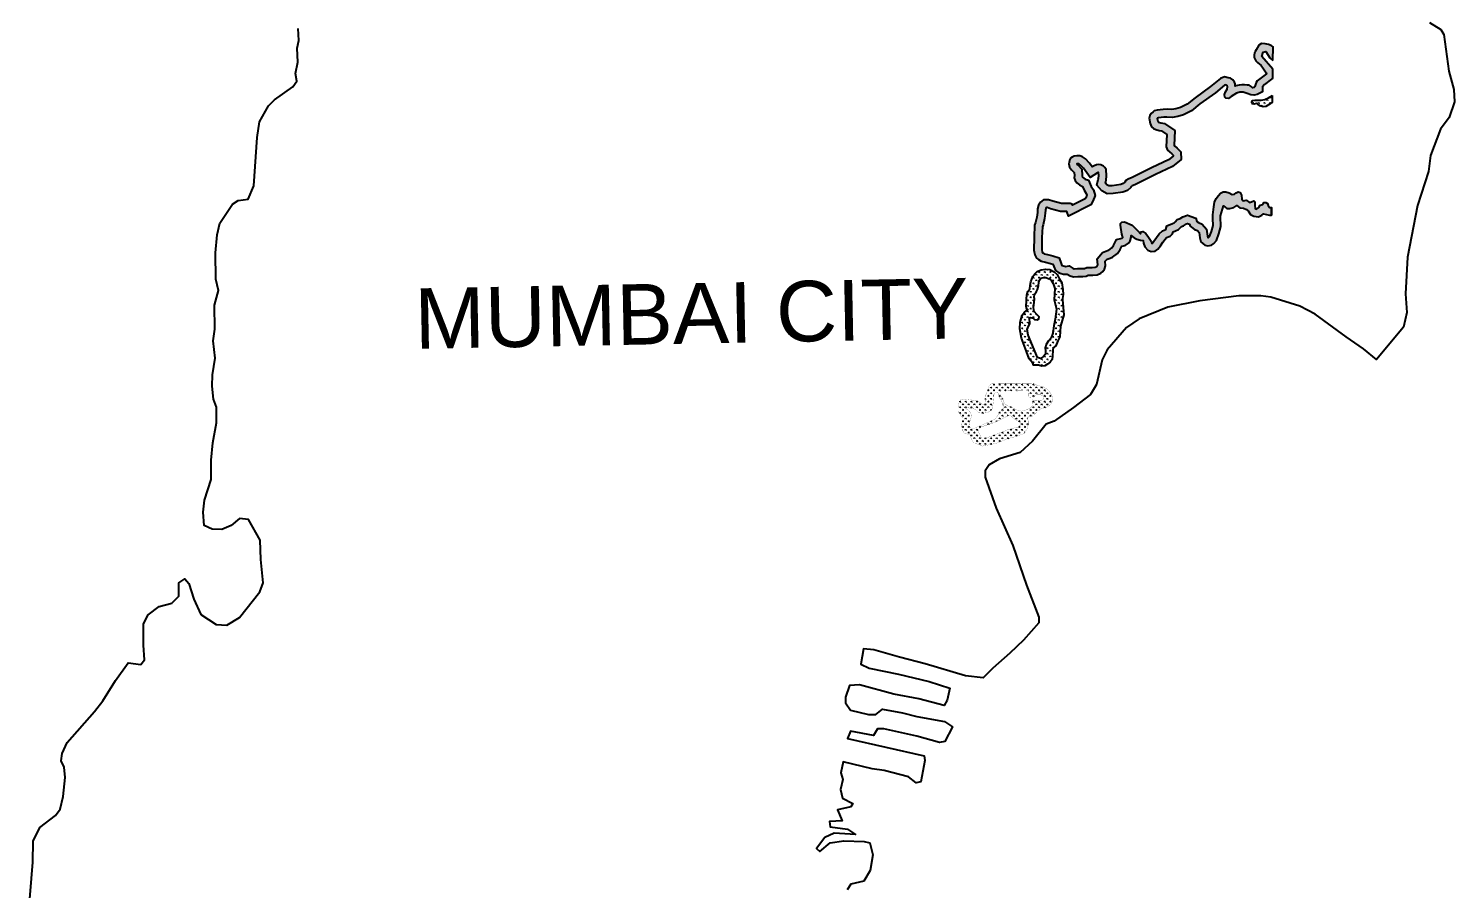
# Model space of a CAD drawing. Header units: metres. Extents: x 8244 to 277461, y 7853 to 2126735.
# Drawn here: x 268372 to 277461, y 2098439 to 2103922 of the extents above; entities that cross this region are included whole.
import ezdxf

# ---------------------------------------------------------------- set-up
doc = ezdxf.new("R2010")
doc.units = ezdxf.units.M
for name, color, linetype in [('MANGROOVE BUFFER ZONE', 120, 'Continuous'), ('MANGROOVES BUFFER ZONE', 120, 'Continuous'), ('village', 3, 'Continuous'), ('VILLAGE NAME', 250, 'Continuous')]:
    doc.layers.add(name, color=color, linetype=linetype)

msp = doc.modelspace()

# ---------------------------------------------------------------- hatches: boundary and pattern name
at = {"layer": 'MANGROOVE BUFFER ZONE'}
h = msp.add_hatch(dxfattribs=at)
h.set_pattern_fill('GRASS', color=256)
h.paths.add_polyline_path([(274949.8, 2102024), (274972, 2102096.6), (274961.9, 2102191.2), (274963.1, 2102199.8), (274965.7, 2102226.3), (274964.9, 2102257), (274958.6, 2102300), (274941.8, 2102328.7), (274929.3, 2102353.1), (274910.4, 2102370.5), (274881.8, 2102385.1), (274853.4, 2102388), (274826.7, 2102382.7), (274801.2, 2102372.1), (274785.3, 2102358.5), (274772.4, 2102341.4), (274761.5, 2102306.4), (274757.1, 2102284.4), (274753.5, 2102261.2), (274740.6, 2102244.6), (274735.1, 2102222.2), (274733, 2102199.4), (274732.5, 2102179.3), (274731.1, 2102155.3), (274732.3, 2102136.3), (274742.5, 2102129.6), (274720.4, 2102113.8), (274704.8, 2102095.1), (274692.4, 2102047.9), (274690, 2102006.8), (274701.3, 2101947.5), (274733.7, 2101862.5), (274750.6, 2101816.3), (274772.8, 2101788.4), (274777.6, 2101774.9), (274810.3, 2101775.6), (274831.7, 2101768.5), (274850.7, 2101771.9), (274866.1, 2101781.2), (274883.1, 2101795.5), (274897.2, 2101812.8), (274899, 2101833.2), (274900.9, 2101871.1), (274903.3, 2101885.7), (274919.6, 2101899.3), (274933.1, 2101929.8), (274944.5, 2101956.9)])
h.paths.add_polyline_path([(274737.1, 2102002.2), (274745.6, 2102024.2), (274753.9, 2102039.3), (274753.9, 2102051.9), (274751.5, 2102063.6), (274751.9, 2102076.6), (274757.1, 2102079.9), (274775.4, 2102076.2), (274784.3, 2102067.3), (274800.5, 2102065.3), (274812.3, 2102070.9), (274813.9, 2102082.7), (274800.1, 2102096.9), (274781.5, 2102117.1), (274777.4, 2102142.2), (274781.3, 2102175.9), (274784.4, 2102197.5), (274781.5, 2102209.3), (274783.8, 2102227.1), (274797, 2102246), (274802.7, 2102257.8), (274808.9, 2102281), (274811.1, 2102304.1), (274815.9, 2102317.6), (274824.7, 2102329.5), (274840.5, 2102334.3), (274855.7, 2102334.5), (274877.7, 2102326.1), (274889.3, 2102316.8), (274903.4, 2102295.3), (274913, 2102263.8), (274909.8, 2102193.1), (274925, 2102132.4), (274914.7, 2102069.7), (274907.6, 2102025.6), (274901.1, 2101979), (274890.1, 2101950.6), (274873.8, 2101929.7), (274858.9, 2101907), (274852.4, 2101885.7), (274854.4, 2101866.3), (274853.7, 2101844.9), (274842.1, 2101830), (274822.6, 2101818.4), (274803.2, 2101824.8), (274743.6, 2101967.9)], flags=16)
h.paths.add_polyline_path([(274839.8, 2101637.1), (274820, 2101641.8), (274801.7, 2101646.5), (274785, 2101657.7), (274768.8, 2101660.3), (274737.3, 2101661.3), (274700.5, 2101660.3), (274646.2, 2101661.1), (274578.6, 2101660.5), (274538.9, 2101660.3), (274511, 2101658.5), (274493.9, 2101644.8), (274481.6, 2101607.5), (274474, 2101586.3), (274472, 2101551.9), (274468.6, 2101519.6), (274447.5, 2101529.1), (274426.8, 2101543.3), (274378.3, 2101554.9), (274339.5, 2101559.7), (274312.3, 2101554.8), (274302.1, 2101532.6), (274295.8, 2101504.8), (274297, 2101482), (274310.7, 2101462), (274322.8, 2101444.9), (274324.6, 2101432.9), (274320, 2101389.9), (274323.3, 2101361.2), (274337, 2101343.4), (274371.9, 2101331.3), (274381.2, 2101304), (274400.3, 2101278.1), (274428.1, 2101269.8), (274451.9, 2101259.6), (274494.6, 2101267.8), (274544.7, 2101278.8), (274584.6, 2101295.2), (274613.4, 2101307.3), (274665.8, 2101320.5), (274702, 2101334), (274722.7, 2101346.2), (274739.2, 2101373.1), (274743.3, 2101399.5), (274743.5, 2101419.3), (274739.4, 2101441), (274756, 2101450.9), (274769.8, 2101448.8), (274803.1, 2101479), (274823.2, 2101498.6), (274838.7, 2101501.3), (274868.9, 2101509.7), (274891.2, 2101528.5), (274901.1, 2101553.3), (274895.6, 2101582.7), (274872.6, 2101618.3)])
h.paths.add_polyline_path([(274574.1, 2101612.9), (274590.2, 2101612.9), (274726.8, 2101617.3), (274747.4, 2101615.3), (274746.2, 2101597.6), (274746.2, 2101579), (274751.4, 2101570.2), (274770.7, 2101573.8), (274799.8, 2101589.1), (274821.9, 2101588.3), (274838, 2101578.2), (274842.1, 2101561.3), (274828, 2101550.9), (274802.2, 2101547.6), (274782.8, 2101548.4), (274773.6, 2101554.5), (274771.9, 2101549.2), (274771.1, 2101534.3), (274769.9, 2101519), (274764.3, 2101509.4), (274751.4, 2101500.5), (274726, 2101488), (274701.8, 2101482.4), (274674.8, 2101488), (274647.4, 2101502.5), (274617.2, 2101514.6), (274593, 2101529.1), (274587.4, 2101543.6), (274576.9, 2101569.4), (274564, 2101589.5), (274564, 2101607.6)], flags=16)
h.paths.add_polyline_path([(274548.7, 2101603.1), (274556.3, 2101591.8), (274558.7, 2101571.3), (274572, 2101549.9), (274586.5, 2101518.5), (274584.1, 2101499.2), (274574.4, 2101487.1), (274558.4, 2101474.7), (274545.9, 2101448.5), (274537.4, 2101435.3), (274517.7, 2101422.4), (274472.2, 2101404.3), (274404.6, 2101375.3), (274388.5, 2101372.1), (274376.8, 2101375.8), (274369.2, 2101387), (274367.2, 2101398.3), (274371.2, 2101412.7), (274376.8, 2101428), (274383.3, 2101459.1), (274372, 2101478.4), (274355.1, 2101492.9), (274336.6, 2101505.4), (274349.5, 2101505.4), (274364, 2101503.4), (274398.6, 2101496.5), (274413.9, 2101488.5), (274428.4, 2101472.4), (274447.7, 2101469.6), (274473, 2101471.6), (274495.6, 2101478.4), (274512.9, 2101492.5), (274517.7, 2101511.8), (274521.7, 2101544), (274523.7, 2101569.7), (274525.8, 2101587.8), (274535, 2101605.1)], flags=16)
h.paths.add_polyline_path([(274619.6, 2101457.7), (274629.6, 2101454.9), (274641.3, 2101444.8), (274657.8, 2101430.3), (274685.2, 2101416.2), (274696.9, 2101406.9), (274694.9, 2101393.6), (274679.2, 2101381.2), (274615.9, 2101364.6), (274549.8, 2101338.9), (274504.3, 2101320.3), (274467.2, 2101310.6), (274448.3, 2101311), (274441.4, 2101321.1), (274433.3, 2101337.6), (274427.3, 2101351.7), (274430.5, 2101369.4), (274435.4, 2101375.1), (274442.2, 2101380.8), (274522.4, 2101407.7), (274573.6, 2101430.7), (274607.5, 2101450.4)], flags=16)
at = {"layer": 'MANGROOVES BUFFER ZONE'}
h = msp.add_hatch(dxfattribs=at)
h.set_pattern_fill('GRASS', color=256)
h.paths.add_polyline_path([(276140.5, 2102825.3), (276133, 2102827.6), (276123.7, 2102824.4), (276114.3, 2102823), (276106.4, 2102833.7), (276102.7, 2102859.3), (276095.2, 2102876.1), (276082.1, 2102880.3), (276068.6, 2102874.7), (276057.9, 2102865.4), (276043.4, 2102864), (276025.7, 2102874.7), (276003.3, 2102881.7), (275987.4, 2102881.7), (275969.3, 2102872.9), (275956.2, 2102857.9), (275941.3, 2102837.4), (275931.5, 2102815), (275926.1, 2102785.7), (275920.3, 2102733.9), (275920.4, 2102697.3), (275922.4, 2102679.6), (275922.2, 2102666.1), (275911.2, 2102627.6), (275899.9, 2102596.3), (275893.9, 2102588.9), (275889.1, 2102588), (275887.2, 2102597.2), (275879.8, 2102643.5), (275852.4, 2102674.5), (275828.6, 2102684.8), (275819.4, 2102691.6), (275812.5, 2102713.6), (275759, 2102732.2), (275729.6, 2102722.2), (275712, 2102709.9), (275693.4, 2102704.5), (275679.8, 2102689), (275673.2, 2102682), (275663.8, 2102677.8), (275628.3, 2102664.3), (275620.5, 2102639.8), (275599.1, 2102632.2), (275578.5, 2102612.1), (275561.1, 2102589.6), (275545.6, 2102566.1), (275534.8, 2102551.8), (275530.2, 2102556.6), (275526.7, 2102565.3), (275510.7, 2102591.9), (275492.6, 2102614.1), (275473.8, 2102627.7), (275463.7, 2102625.6), (275459.5, 2102612.1), (275442.5, 2102631.9), (275407.3, 2102668.4), (275357.2, 2102689.3), (275340.5, 2102687.5), (275331.4, 2102678.5), (275331.4, 2102667.4), (275340.5, 2102611), (275347.5, 2102589.2), (275341.9, 2102585.5), (275306.8, 2102577.7), (275287, 2102537.9), (275276.4, 2102522.6), (275257.3, 2102508.9), (275248.8, 2102505.6), (275216.8, 2102494.3), (275183.9, 2102453.6), (275186.9, 2102415.4), (275185.3, 2102410.8), (275182.2, 2102406.3), (275170.4, 2102401.1), (275151.8, 2102399.3), (275117.9, 2102398.3), (275101.9, 2102392.8), (275089.6, 2102391.8), (275059.1, 2102391), (275036.7, 2102389.8), (275030.5, 2102391.1), (275004.7, 2102408.4), (274982.1, 2102405.6), (274977.2, 2102406), (274967.4, 2102408.3), (274958.3, 2102411.5), (274953.1, 2102422.9), (274941, 2102460.4), (274900.2, 2102471.6), (274865.8, 2102481.4), (274845.3, 2102485.2), (274835.7, 2102491.1), (274833.6, 2102495.5), (274829.9, 2102513.6), (274830.9, 2102589.5), (274834.3, 2102657.7), (274839.3, 2102671.2), (274848.3, 2102710.5), (274852.8, 2102744.5), (274853.6, 2102763.9), (274856.5, 2102774.4), (274860, 2102780), (274865.2, 2102780), (274886.7, 2102772.4), (274950.5, 2102755.4), (274989.7, 2102755.4), (275001.7, 2102726.4), (275144, 2102798.7), (275155.6, 2102821.9), (275170.7, 2102856.6), (275159.9, 2102892.9), (275144.4, 2102914.4), (275128.7, 2102954.3), (275107.1, 2102962.1), (275098, 2102967.5), (275089.3, 2102974.1), (275087.8, 2102978.3), (275087.9, 2102985.4), (275086.3, 2103025.3), (275055, 2103056.4), (275054.5, 2103059.4), (275064.2, 2103059.2), (275068.7, 2103057.8), (275075.7, 2103053.4), (275095.5, 2103031.1), (275138.2, 2102972.2), (275186.1, 2103002.3), (275192.6, 2103004.9), (275193.5, 2102983.9), (275192.2, 2102966.6), (275189.8, 2102960), (275181.9, 2102923.8), (275212.6, 2102886.2), (275246.2, 2102867), (275285.2, 2102869.9), (275346.1, 2102878.1), (275376.6, 2102890.1), (275397.4, 2102908.8), (275401.3, 2102914.6), (275407.6, 2102918.1), (275424.4, 2102925.8), (275466.4, 2102947), (275555.3, 2102991.7), (275664.2, 2103041.1), (275719.8, 2103086.3), (275716.2, 2103136.2), (275693.1, 2103159.8), (275674.4, 2103174.9), (275677.6, 2103271.3), (275613.2, 2103316.1), (275590, 2103321.1), (275572, 2103325.4), (275569.9, 2103330.7), (275566, 2103348.1), (275568.8, 2103350.6), (275575, 2103352), (275591.8, 2103354.8), (275607.7, 2103356.2), (275628.5, 2103357), (275661.7, 2103355.3), (275697, 2103360), (275734, 2103372.3), (275784.2, 2103397.5), (275837.6, 2103441), (275937.4, 2103511.5), (275997, 2103561.3), (276004.8, 2103562), (276012.5, 2103559.4), (276014.5, 2103550.6), (276011.1, 2103534.8), (276001.1, 2103518.7), (275995.6, 2103501.8), (275997.9, 2103484.3), (276002.8, 2103477.2), (276019.7, 2103476.6), (276036.6, 2103487.5), (276071.3, 2103508.7), (276092.6, 2103515.9), (276113.2, 2103515.3), (276139.3, 2103508.1), (276164, 2103499.8), (276184.1, 2103496.4), (276203.3, 2103500.7), (276238.1, 2103518.2), (276237.8, 2103550), (276250.2, 2103565.8), (276294.3, 2103599.9), (276302.6, 2103606.2), (276303.1, 2103662.9), (276232.5, 2103743.5), (276242.1, 2103771.9), (276257.8, 2103774.4), (276285.1, 2103733.9), (276303.7, 2103718.7), (276304.5, 2103805.7), (276292, 2103813.4), (276274.7, 2103819.9), (276254.9, 2103824.2), (276230.5, 2103826), (276213.8, 2103816), (276205.6, 2103801.4), (276197.6, 2103786.8), (276190.8, 2103775.5), (276187.1, 2103765.8), (276184.4, 2103751.1), (276184.9, 2103736.5), (276194.9, 2103716), (276205.9, 2103705.4), (276228.6, 2103685.8), (276244.2, 2103665.2), (276261, 2103638.7), (276262.8, 2103633.3), (276204.2, 2103588.6), (276197, 2103577.3), (276191.9, 2103564.3), (276188.6, 2103552.2), (276184.8, 2103545.9), (276173.9, 2103544.6), (276164.7, 2103552.5), (276151.3, 2103559.8), (276140.6, 2103561.6), (276122.6, 2103562.9), (276104.8, 2103563.1), (276087.7, 2103559.8), (276066.8, 2103556.2), (276062.1, 2103555.3), (276063.7, 2103569.5), (276058.8, 2103580), (276048.1, 2103594.6), (276033, 2103604.7), (276018.8, 2103607.8), (275994.9, 2103614.1), (275969.4, 2103603.3), (275906.9, 2103551.2), (275807.4, 2103480.9), (275756.9, 2103439.8), (275714.8, 2103418.6), (275685.7, 2103409), (275659.6, 2103405.5), (275628.8, 2103407), (275604.6, 2103406.1), (275585.4, 2103404.4), (275565.7, 2103401.1), (275547.6, 2103397.3), (275539.5, 2103391.7), (275526.6, 2103379.7), (275519.1, 2103366.8), (275514.4, 2103349.6), (275522, 2103315.9), (275530.5, 2103294.2), (275542.3, 2103284.1), (275558.1, 2103277.3), (275578.9, 2103272.4), (275592.8, 2103269.4), (275626.7, 2103245.8), (275624.2, 2103168.2), (275631.8, 2103146.7), (275644, 2103135.2), (275659.5, 2103122.7), (275667.7, 2103114.4), (275668.1, 2103108.7), (275637.7, 2103084), (275533.8, 2103036.8), (275443.9, 2102991.6), (275402.7, 2102970.9), (275385.1, 2102962.8), (275366.5, 2102952.6), (275359.2, 2102941.7), (275349.9, 2102933.3), (275333.5, 2102926.9), (275280, 2102919.7), (275257.7, 2102918), (275245.5, 2102925), (275235.9, 2102936.7), (275237.9, 2102946), (275241.6, 2102955.9), (275243.5, 2102983.1), (275241.8, 2103023.7), (275233, 2103035.5), (275223.6, 2103043.6), (275205.9, 2103052.4), (275191.7, 2103055.1), (275178.6, 2103053.1), (275163.4, 2103047.1), (275151.2, 2103039.5), (275134.5, 2103062.5), (275108.3, 2103091.9), (275090, 2103103.5), (275072.2, 2103109.2), (275054.5, 2103109.4), (275036.9, 2103108.6), (275023.8, 2103102.6), (275013.5, 2103094.9), (275007.7, 2103081.7), (275004.4, 2103068.5), (275003.8, 2103058.3), (275007.6, 2103037.4), (275019.1, 2103021.6), (275037.1, 2103003.7), (275037.9, 2102984.8), (275037.7, 2102969.8), (275044.1, 2102952), (275053.9, 2102938.1), (275070.1, 2102925.9), (275085.7, 2102916.7), (275090.4, 2102915), (275100.1, 2102890.3), (275114.3, 2102870.5), (275117.5, 2102859.8), (275110.2, 2102843.1), (275106.6, 2102835.8), (275027.2, 2102795.4), (275024.4, 2102802.1), (275010.7, 2102805.3), (274957, 2102805.4), (274901.5, 2102820.2), (274873.6, 2102830), (274841.1, 2102829.9), (274822.2, 2102813.8), (274810.3, 2102794.7), (274803.9, 2102771.8), (274802.9, 2102748.8), (274799, 2102719.4), (274791.3, 2102685.6), (274784.7, 2102667.9), (274781, 2102591.1), (274779.8, 2102508.9), (274785.9, 2102479.4), (274796.5, 2102457.3), (274809, 2102448.8), (274827.1, 2102437.7), (274854.3, 2102432.7), (274886.7, 2102423.4), (274901.7, 2102419.3), (274906.4, 2102404.8), (274918.4, 2102378.2), (274937, 2102365.9), (274953.6, 2102360.2), (274969.4, 2102356.5), (274983.1, 2102355.4), (274992.3, 2102356.5), (275010.6, 2102344.3), (275032.8, 2102339.5), (275061.1, 2102341.1), (275092.3, 2102341.8), (275112.3, 2102343.5), (275127, 2102348.6), (275154.9, 2102349.4), (275183.2, 2102352.1), (275206.6, 2102362.4), (275219.9, 2102372.7), (275230.2, 2102388.1), (275237.6, 2102408.7), (275235.3, 2102437.7), (275246.8, 2102451.8), (275266.4, 2102458.8), (275281.4, 2102464.8), (275312.6, 2102487), (275330.2, 2102512.4), (275340.9, 2102534.1), (275361.7, 2102538.7), (275382.6, 2102552.4), (275393.7, 2102569.2), (275399.6, 2102592.1), (275400.1, 2102601.5), (275418.7, 2102587.7), (275436, 2102579.6), (275460.7, 2102571.5), (275475.8, 2102570.9), (275477.8, 2102552.8), (275487.3, 2102529.4), (275506.3, 2102508.9), (275527.7, 2102500), (275552.9, 2102503.1), (275569.6, 2102514.9), (275586.5, 2102537.3), (275601.8, 2102560.5), (275615.9, 2102578.7), (275626.2, 2102588.8), (275649.6, 2102597.2), (275664.3, 2102612.7), (275668.6, 2102626.1), (275683, 2102631.6), (275702.7, 2102640.4), (275716.8, 2102655.3), (275721.3, 2102660.5), (275733.8, 2102664.2), (275752.4, 2102677.1), (275758.8, 2102679.3), (275772.3, 2102674.6), (275776.3, 2102661.8), (275784.9, 2102654.9), (275803.6, 2102641.2), (275822.3, 2102633.1), (275832.7, 2102621.3), (275838, 2102588.1), (275843.4, 2102562.3), (275869.2, 2102540.9), (275887.9, 2102537), (275912.8, 2102541.6), (275928, 2102551.6), (275944, 2102571.3), (275958.8, 2102612.2), (275972.2, 2102658.8), (275972.4, 2102682.1), (275970.4, 2102700.2), (275970.3, 2102727.7), (275981.3, 2102771.2), (275988.7, 2102791.8), (276009.2, 2102775.4), (276028.4, 2102773.7), (276055.6, 2102780.9), (276074.6, 2102792.7), (276093.6, 2102779), (276116.2, 2102775.7), (276135.3, 2102767.2), (276146.9, 2102759.5), (276160.2, 2102736.8), (276181.5, 2102724.5), (276211.2, 2102722.3), (276234.1, 2102731.1), (276244, 2102741.2), (276262.4, 2102736.1), (276282.3, 2102732.5), (276294.4, 2102732), (276294.8, 2102781.4), (276281.5, 2102780.5), (276273.1, 2102793.1), (276268.4, 2102805.7), (276258.1, 2102812.7), (276246.5, 2102811.8), (276239.4, 2102800.1), (276221.6, 2102795), (276213.2, 2102780.1), (276199.2, 2102770.3), (276189.9, 2102775.4), (276188, 2102795), (276188, 2102816.4), (276182, 2102823), (276166.6, 2102816), (276153.5, 2102813.6), (276146.5, 2102818.3)])
h = msp.add_hatch(dxfattribs=at)
h.set_pattern_fill('GRASS', color=256)
h.paths.add_polyline_path([(276301.1, 2103450.3), (276301.6, 2103494), (276274.8, 2103480.6), (276251.9, 2103468.5), (276227.8, 2103465.4), (276206.9, 2103465.4), (276190.8, 2103465.6), (276174.2, 2103461.9), (276169.3, 2103451.9), (276171.9, 2103441.9), (276183.3, 2103440.4), (276198.8, 2103443.3), (276208.6, 2103440.1), (276221.2, 2103429.8), (276241.6, 2103422.9), (276258.5, 2103425.5), (276285.5, 2103441)])

# ---------------------------------------------------------------- linework, layer by layer
for points in [[(276303.7, 2103718.7), (276304.5, 2103805.7), (276292, 2103813.4), (276274.7, 2103819.9), (276254.9, 2103824.2), (276230.5, 2103826), (276213.8, 2103816), (276205.6, 2103801.4), (276197.6, 2103786.8), (276190.8, 2103775.5), (276187.1, 2103765.8), (276184.4, 2103751.1), (276184.9, 2103736.5), (276194.9, 2103716), (276205.9, 2103705.4), (276228.6, 2103685.8), (276244.2, 2103665.2), (276261, 2103638.7), (276262.8, 2103633.3), (276204.2, 2103588.6), (276197, 2103577.3), (276191.9, 2103564.3), (276188.6, 2103552.2), (276184.8, 2103545.9), (276173.9, 2103544.6), (276164.7, 2103552.5), (276151.3, 2103559.8), (276140.6, 2103561.6), (276122.6, 2103562.9), (276104.8, 2103563.1), (276087.7, 2103559.8), (276066.8, 2103556.2), (276062.1, 2103555.3), (276063.7, 2103569.5), (276058.8, 2103580), (276048.1, 2103594.6), (276033, 2103604.7), (276018.8, 2103607.8), (275994.9, 2103614.1), (275969.4, 2103603.3), (275906.9, 2103551.2), (275807.4, 2103480.9), (275756.9, 2103439.8), (275714.8, 2103418.6), (275685.7, 2103409), (275659.6, 2103405.5), (275628.8, 2103407), (275604.6, 2103406.1), (275585.4, 2103404.4), (275565.7, 2103401.1), (275547.6, 2103397.3), (275539.5, 2103391.7), (275526.6, 2103379.7), (275519.1, 2103366.8), (275514.4, 2103349.6), (275522, 2103315.9), (275530.5, 2103294.2), (275542.3, 2103284.1), (275558.1, 2103277.3), (275578.9, 2103272.4), (275592.8, 2103269.4), (275626.7, 2103245.8), (275624.2, 2103168.2), (275631.8, 2103146.7), (275644, 2103135.2), (275659.5, 2103122.7), (275667.7, 2103114.4), (275668.1, 2103108.7), (275637.7, 2103084), (275533.8, 2103036.8), (275443.9, 2102991.6), (275402.7, 2102970.9), (275385.1, 2102962.8), (275366.5, 2102952.6), (275359.2, 2102941.7), (275349.9, 2102933.3), (275333.5, 2102926.9), (275280, 2102919.7), (275257.7, 2102918), (275245.5, 2102925), (275235.9, 2102936.7), (275237.9, 2102946), (275241.6, 2102955.9), (275243.5, 2102983.1), (275241.8, 2103023.7), (275233, 2103035.5), (275223.6, 2103043.6), (275205.9, 2103052.4), (275191.7, 2103055.1), (275178.6, 2103053.1), (275163.4, 2103047.1), (275151.2, 2103039.5), (275134.5, 2103062.5), (275108.3, 2103091.9), (275090, 2103103.5), (275072.2, 2103109.2), (275054.5, 2103109.4), (275036.9, 2103108.6), (275023.8, 2103102.6), (275013.5, 2103094.9), (275007.7, 2103081.7), (275004.4, 2103068.5), (275003.8, 2103058.3), (275007.6, 2103037.4), (275019.1, 2103021.6), (275037.1, 2103003.7), (275037.9, 2102984.8), (275037.7, 2102969.8), (275044.1, 2102952), (275053.9, 2102938.1), (275070.1, 2102925.9), (275085.7, 2102916.7), (275090.4, 2102915), (275100.1, 2102890.3), (275114.3, 2102870.5), (275117.5, 2102859.8), (275110.2, 2102843.1), (275106.6, 2102835.8), (275027.2, 2102795.4), (275024.4, 2102802.1), (275010.7, 2102805.3), (274957, 2102805.4), (274901.5, 2102820.2), (274873.6, 2102830), (274841.1, 2102829.9), (274822.2, 2102813.8), (274810.3, 2102794.7), (274803.9, 2102771.8), (274802.9, 2102748.8), (274799, 2102719.4), (274791.3, 2102685.6), (274784.7, 2102667.9), (274781, 2102591.1), (274779.8, 2102508.9), (274785.9, 2102479.4), (274796.5, 2102457.3), (274809, 2102448.8), (274827.1, 2102437.7), (274854.3, 2102432.7), (274886.7, 2102423.4), (274901.7, 2102419.3), (274906.4, 2102404.8), (274918.4, 2102378.2), (274937, 2102365.9), (274953.6, 2102360.2), (274969.4, 2102356.5), (274983.1, 2102355.4), (274992.3, 2102356.5)], [(276302.6, 2103606.2), (276303.1, 2103662.9)], [(276302.6, 2103606.2), (276302.6, 2103606.2), (276294.3, 2103599.9), (276250.2, 2103565.8), (276237.8, 2103550), (276238.1, 2103518.2), (276203.3, 2103500.7), (276184.1, 2103496.4), (276164, 2103499.8), (276139.3, 2103508.1), (276113.2, 2103515.3), (276092.6, 2103515.9), (276071.3, 2103508.7), (276036.6, 2103487.5), (276019.7, 2103476.6), (276002.8, 2103477.2), (275997.9, 2103484.3), (275995.6, 2103501.8), (276001.1, 2103518.7), (276011.1, 2103534.8), (276014.5, 2103550.6), (276012.5, 2103559.4), (276004.8, 2103562), (275998.7, 2103561.4), (275995.7, 2103560.2), (275937.4, 2103511.5), (275837.6, 2103441), (275784.2, 2103397.5), (275734, 2103372.3), (275697, 2103360), (275661.7, 2103355.3), (275628.5, 2103357), (275607.7, 2103356.2), (275591.8, 2103354.8), (275575, 2103352), (275568.8, 2103350.6), (275566, 2103348.1), (275566, 2103348), (275569.9, 2103330.7), (275571.8, 2103325.9), (275573.9, 2103325), (275590, 2103321.1), (275613.2, 2103316.1), (275677.6, 2103271.3), (275674.5, 2103175.9), (275674.9, 2103174.8), (275676.9, 2103172.9), (275693.1, 2103159.8), (275716.2, 2103136.2), (275719.8, 2103086.3), (275664.2, 2103041.1), (275555.3, 2102991.7), (275466.4, 2102947), (275424.4, 2102925.8), (275407.6, 2102918.1), (275401.3, 2102914.6), (275397.4, 2102908.8), (275376.6, 2102890.1), (275346.1, 2102878.1), (275285.2, 2102869.9), (275246.2, 2102867), (275212.6, 2102886.2), (275181.9, 2102923.8), (275189.8, 2102960), (275192.2, 2102966.6), (275193.5, 2102983.9), (275192.7, 2103003.1), (275190.6, 2103004.1), (275186.1, 2103002.3), (275138.2, 2102972.2), (275095.5, 2103031.1), (275075.7, 2103053.4), (275068.7, 2103057.8), (275064.2, 2103059.2), (275055.2, 2103059.3), (275054.5, 2103059.3), (275054.8, 2103057.5), (275057.2, 2103054.3), (275086.3, 2103025.3), (275087.9, 2102985.4), (275087.8, 2102978.3), (275088.9, 2102975.3), (275090.3, 2102973.3), (275098, 2102967.5), (275107.1, 2102962.1), (275128.7, 2102954.3), (275144.4, 2102914.4), (275159.9, 2102892.9), (275170.7, 2102856.6), (275155.6, 2102821.9), (275144, 2102798.7), (275001.7, 2102726.4), (274989.7, 2102755.4), (274950.5, 2102755.4), (274886.7, 2102772.4), (274865.2, 2102780), (274860, 2102780), (274856.5, 2102774.4), (274853.6, 2102763.9), (274852.8, 2102744.5), (274848.3, 2102710.5), (274839.3, 2102671.2), (274834.3, 2102657.7), (274830.9, 2102589.5), (274829.9, 2102513.6), (274833.6, 2102495.5), (274835.7, 2102491.1), (274836.1, 2102490.9), (274845.3, 2102485.2), (274865.8, 2102481.4), (274900.2, 2102471.6), (274941, 2102460.4), (274953.1, 2102422.9), (274958.1, 2102411.9), (274959.2, 2102411.1), (274967.4, 2102408.3), (274977.2, 2102406), (274982.1, 2102405.6), (275004.7, 2102408.4), (275030.5, 2102391.1), (275036.7, 2102389.8), (275059.1, 2102391), (275089.6, 2102391.8), (275101.9, 2102392.8), (275117.9, 2102398.3), (275151.8, 2102399.3), (275170.4, 2102401.1), (275180.8, 2102405.6), (275182.9, 2102407.3), (275185.3, 2102410.8), (275186.9, 2102415.4), (275183.9, 2102453.6), (275216.8, 2102494.3), (275248.8, 2102505.6), (275257.3, 2102508.9), (275276.4, 2102522.6), (275287, 2102537.9), (275306.8, 2102577.7), (275341.9, 2102585.5), (275346.5, 2102588.6), (275347.4, 2102589.8), (275340.5, 2102611), (275331.4, 2102667.4), (275331.4, 2102678.5), (275340.5, 2102687.5), (275357.2, 2102689.3), (275407.3, 2102668.4), (275442.5, 2102631.9), (275459.5, 2102612.1), (275463.7, 2102625.6), (275473.8, 2102627.7), (275492.6, 2102614.1), (275510.7, 2102591.9), (275526.7, 2102565.3), (275530.2, 2102556.6), (275534.8, 2102551.8), (275545.6, 2102566.1), (275561.1, 2102589.6), (275578.5, 2102612.1), (275599.1, 2102632.2), (275620.5, 2102639.8), (275628.3, 2102664.3), (275663.8, 2102677.8), (275673.2, 2102682), (275679.8, 2102689), (275693.4, 2102704.5), (275712, 2102709.9), (275729.6, 2102722.2), (275759, 2102732.2), (275812.5, 2102713.6), (275819.4, 2102691.6), (275828.6, 2102684.8), (275852.4, 2102674.5), (275879.8, 2102643.5), (275887.2, 2102597.2), (275888.7, 2102589.7), (275890.4, 2102588.3), (275893.8, 2102588.9), (275894.1, 2102589.1), (275899.9, 2102596.3), (275911.2, 2102627.6), (275922.2, 2102666.1), (275922.4, 2102679.6), (275920.4, 2102697.3), (275920.3, 2102733.9), (275926.1, 2102785.7), (275931.5, 2102815), (275941.3, 2102837.4), (275956.2, 2102857.9), (275969.3, 2102872.9), (275987.4, 2102881.7), (276003.3, 2102881.7), (276025.7, 2102874.7), (276043.4, 2102864), (276057.9, 2102865.4), (276068.6, 2102874.7), (276082.1, 2102880.3), (276095.2, 2102876.1), (276102.7, 2102859.3), (276106.4, 2102833.7), (276114.3, 2102823), (276123.7, 2102824.4), (276133, 2102827.6), (276140.5, 2102825.3), (276146.5, 2102818.3), (276153.5, 2102813.6), (276166.6, 2102816), (276182, 2102823), (276188, 2102816.4), (276188, 2102795), (276189.9, 2102775.4), (276199.2, 2102770.3), (276213.2, 2102780.1), (276221.6, 2102795), (276239.4, 2102800.1), (276246.5, 2102811.8), (276258.1, 2102812.7), (276268.4, 2102805.7), (276273.1, 2102793.1), (276281.5, 2102780.5), (276294.8, 2102781.4), (276294.4, 2102732)], [(276301.1, 2103450.3), (276285.5, 2103441), (276258.5, 2103425.5), (276241.6, 2103422.9), (276221.2, 2103429.8), (276208.6, 2103440.1), (276198.8, 2103443.3), (276183.3, 2103440.4), (276171.9, 2103441.9), (276169.3, 2103451.9), (276174.2, 2103461.9), (276190.8, 2103465.6), (276206.9, 2103465.4), (276227.8, 2103465.4), (276251.9, 2103468.5), (276274.8, 2103480.6), (276301.6, 2103494)], [(276301.1, 2103450.3), (276301.6, 2103494)], [(274992.3, 2102356.5), (275010.6, 2102344.3), (275032.8, 2102339.5), (275061.1, 2102341.1), (275092.3, 2102341.8), (275112.3, 2102343.5), (275127, 2102348.6), (275154.9, 2102349.4), (275183.2, 2102352.1), (275206.6, 2102362.4), (275219.9, 2102372.7), (275230.2, 2102388.1), (275237.6, 2102408.7), (275235.3, 2102437.7), (275246.8, 2102451.8), (275266.4, 2102458.8), (275281.4, 2102464.8), (275312.6, 2102487), (275330.2, 2102512.4), (275340.9, 2102534.1), (275361.7, 2102538.7), (275382.6, 2102552.4), (275393.7, 2102569.2), (275399.6, 2102592.1), (275400.1, 2102601.5), (275418.7, 2102587.7), (275436, 2102579.6), (275460.7, 2102571.5), (275475.8, 2102570.9), (275477.8, 2102552.8), (275487.3, 2102529.4), (275506.3, 2102508.9), (275527.7, 2102500), (275552.9, 2102503.1), (275569.6, 2102514.9), (275586.5, 2102537.3), (275601.8, 2102560.5), (275615.9, 2102578.7), (275626.2, 2102588.8), (275649.6, 2102597.2), (275664.3, 2102612.7), (275668.6, 2102626.1), (275683, 2102631.6), (275702.7, 2102640.4), (275716.8, 2102655.3), (275721.3, 2102660.5), (275733.8, 2102664.2), (275752.4, 2102677.1), (275758.8, 2102679.3), (275772.3, 2102674.6), (275776.3, 2102661.8), (275784.9, 2102654.9), (275803.6, 2102641.2), (275822.3, 2102633.1), (275832.7, 2102621.3), (275838, 2102588.1), (275843.4, 2102562.3), (275869.2, 2102540.9), (275887.9, 2102537), (275912.8, 2102541.6), (275928, 2102551.6), (275944, 2102571.3), (275958.8, 2102612.2), (275972.2, 2102658.8), (275972.4, 2102682.1), (275970.4, 2102700.2), (275970.3, 2102727.7), (275981.3, 2102771.2), (275988.7, 2102791.8), (276009.2, 2102775.4), (276028.4, 2102773.7), (276055.6, 2102780.9), (276074.6, 2102792.7), (276093.6, 2102779), (276116.2, 2102775.7), (276135.3, 2102767.2), (276146.9, 2102759.5), (276160.2, 2102736.8), (276181.5, 2102724.5), (276211.2, 2102722.3), (276234.1, 2102731.1), (276244, 2102741.2), (276262.4, 2102736.1), (276282.3, 2102732.5), (276294.4, 2102732), (276294.8, 2102781.4)]]:
    msp.add_lwpolyline(points, dxfattribs=at)
at = {"layer": 'MANGROOVES BUFFER ZONE', "flags": 128}
msp.add_lwpolyline([(276303.1, 2103662.9), (276232.5, 2103743.5), (276242.1, 2103771.9), (276257.8, 2103774.4), (276285.1, 2103733.9), (276303.7, 2103718.7)], dxfattribs=at)
at = {"layer": 'MANGROOVES BUFFER ZONE'}
msp.add_lwpolyline([(274961.9, 2102191.2), (274972, 2102096.6), (274949.8, 2102024), (274944.5, 2101956.9), (274933.1, 2101929.8), (274919.6, 2101899.3), (274903.3, 2101885.7), (274900.9, 2101871.1), (274899, 2101833.2), (274897.2, 2101812.8), (274883.1, 2101795.5), (274866.1, 2101781.2), (274850.7, 2101771.9), (274831.7, 2101768.5), (274810.3, 2101775.6), (274777.6, 2101774.9), (274772.8, 2101788.4), (274750.6, 2101816.3), (274733.7, 2101862.5), (274701.3, 2101947.5), (274690, 2102006.8), (274692.4, 2102047.9), (274704.8, 2102095.1), (274720.4, 2102113.8), (274742.5, 2102129.6), (274732.3, 2102136.3), (274731.1, 2102155.3), (274732.5, 2102179.3), (274733, 2102199.4), (274735.1, 2102222.2), (274740.6, 2102244.6), (274753.5, 2102261.2), (274757.1, 2102284.4), (274761.5, 2102306.4), (274772.4, 2102341.4), (274785.3, 2102358.5), (274801.2, 2102372.1), (274826.7, 2102382.7), (274853.4, 2102388), (274881.8, 2102385.1), (274910.4, 2102370.5), (274929.3, 2102353.1), (274941.8, 2102328.7), (274958.6, 2102300), (274964.9, 2102257), (274965.7, 2102226.3), (274963.1, 2102199.8)], close=True, dxfattribs=at)
at = {"layer": 'MANGROOVES BUFFER ZONE', "flags": 128}
msp.add_lwpolyline([(274909.8, 2102193.1), (274925, 2102132.4), (274914.7, 2102069.7), (274907.6, 2102025.6), (274901.1, 2101979), (274890.1, 2101950.6), (274873.8, 2101929.7), (274858.9, 2101907), (274852.4, 2101885.7), (274854.4, 2101866.3), (274853.7, 2101844.9), (274842.1, 2101830), (274822.6, 2101818.4), (274803.2, 2101824.8), (274743.6, 2101967.9), (274737.1, 2102002.2), (274745.6, 2102024.2), (274753.9, 2102039.3), (274753.9, 2102051.9), (274751.5, 2102063.6), (274751.9, 2102076.6), (274757.1, 2102079.9), (274775.4, 2102076.2), (274784.3, 2102067.3), (274800.5, 2102065.3), (274812.3, 2102070.9), (274813.9, 2102082.7), (274800.1, 2102096.9), (274781.5, 2102117.1), (274777.4, 2102142.2), (274781.3, 2102175.9), (274784.4, 2102197.5), (274781.5, 2102209.3), (274783.8, 2102227.1), (274797, 2102246), (274802.7, 2102257.8), (274808.9, 2102281), (274811.1, 2102304.1), (274815.9, 2102317.6), (274824.7, 2102329.5), (274840.5, 2102334.3), (274855.7, 2102334.5), (274877.7, 2102326.1), (274889.3, 2102316.8), (274903.4, 2102295.3), (274913, 2102263.8)], close=True, dxfattribs=at)
at = {"layer": 'MANGROOVES BUFFER ZONE', "const_width": 1}
msp.add_lwpolyline([(274468.6, 2101519.6), (274472, 2101551.9), (274474, 2101586.3), (274481.6, 2101607.5), (274493.9, 2101644.8), (274511, 2101658.5), (274538.9, 2101660.3), (274578.6, 2101660.5), (274646.2, 2101661.1), (274700.5, 2101660.3), (274737.3, 2101661.3), (274768.8, 2101660.3), (274785, 2101657.7), (274801.7, 2101646.5), (274820, 2101641.8), (274839.8, 2101637.1), (274872.6, 2101618.3), (274895.6, 2101582.7), (274901.1, 2101553.3), (274891.2, 2101528.5), (274868.9, 2101509.7), (274838.7, 2101501.3), (274823.2, 2101498.6), (274803.1, 2101479), (274769.8, 2101448.8), (274756, 2101450.9), (274739.4, 2101441), (274743.5, 2101419.3), (274743.3, 2101399.5), (274739.2, 2101373.1), (274722.7, 2101346.2), (274702, 2101334), (274665.8, 2101320.5), (274613.4, 2101307.3), (274584.6, 2101295.2), (274544.7, 2101278.8), (274494.6, 2101267.8), (274451.9, 2101259.6), (274428.1, 2101269.8), (274400.3, 2101278.1), (274381.2, 2101304), (274371.9, 2101331.3), (274337, 2101343.4), (274323.3, 2101361.2), (274320, 2101389.9), (274324.6, 2101432.9), (274322.8, 2101444.9), (274310.7, 2101462), (274297, 2101482), (274295.8, 2101504.8), (274302.1, 2101532.6), (274312.3, 2101554.8), (274339.5, 2101559.7), (274378.3, 2101554.9), (274426.8, 2101543.3), (274447.5, 2101529.1)], close=True, dxfattribs=at)
at = {"layer": 'MANGROOVES BUFFER ZONE', "const_width": 1, "flags": 128}
for points in [[(274404.6, 2101375.3), (274472.2, 2101404.3), (274517.7, 2101422.4), (274537.4, 2101435.3), (274545.9, 2101448.5), (274558.4, 2101474.7), (274574.4, 2101487.1), (274584.1, 2101499.2), (274586.5, 2101518.5), (274572, 2101549.9), (274558.7, 2101571.3), (274556.3, 2101591.8), (274548.7, 2101603.1), (274535, 2101605.1), (274525.8, 2101587.8), (274523.7, 2101569.7), (274521.7, 2101544), (274517.7, 2101511.8), (274512.9, 2101492.5), (274495.6, 2101478.4), (274473, 2101471.6), (274447.7, 2101469.6), (274428.4, 2101472.4), (274413.9, 2101488.5), (274398.6, 2101496.5), (274364, 2101503.4), (274349.5, 2101505.4), (274336.6, 2101505.4), (274355.1, 2101492.9), (274372, 2101478.4), (274383.3, 2101459.1), (274376.8, 2101428), (274371.2, 2101412.7), (274367.2, 2101398.3), (274369.2, 2101387), (274376.8, 2101375.8), (274388.5, 2101372.1)], [(274564, 2101607.6), (274564, 2101589.5), (274576.9, 2101569.4), (274587.4, 2101543.6), (274593, 2101529.1), (274617.2, 2101514.6), (274647.4, 2101502.5), (274674.8, 2101488), (274701.8, 2101482.4), (274726, 2101488), (274751.4, 2101500.5), (274764.3, 2101509.4), (274769.9, 2101519), (274771.1, 2101534.3), (274771.9, 2101549.2), (274773.6, 2101554.5), (274782.8, 2101548.4), (274802.2, 2101547.6), (274828, 2101550.9), (274842.1, 2101561.3), (274838, 2101578.2), (274821.9, 2101588.3), (274799.8, 2101589.1), (274770.7, 2101573.8), (274751.4, 2101570.2), (274746.2, 2101579), (274746.2, 2101597.6), (274747.4, 2101615.3), (274726.8, 2101617.3), (274590.2, 2101612.9), (274574.1, 2101612.9)], [(274442.2, 2101380.8), (274522.4, 2101407.7), (274573.6, 2101430.7), (274607.5, 2101450.4), (274619.6, 2101457.7), (274629.6, 2101454.9), (274641.3, 2101444.8), (274657.8, 2101430.3), (274685.2, 2101416.2), (274696.9, 2101406.9), (274694.9, 2101393.6), (274679.2, 2101381.2), (274615.9, 2101364.6), (274549.8, 2101338.9), (274504.3, 2101320.3), (274467.2, 2101310.6), (274448.3, 2101311), (274441.4, 2101321.1), (274433.3, 2101337.6), (274427.3, 2101351.7), (274430.5, 2101369.4), (274435.4, 2101375.1)]]:
    msp.add_lwpolyline(points, close=True, dxfattribs=at)
at = {"layer": 'village', "color": 3}
for points in [[(277302, 2103959.6), (277374.2, 2103914.8), (277393.3, 2103884.7), (277425.4, 2103650.5), (277456.6, 2103533.5), (277461, 2103454.1), (277427.8, 2103355.5), (277371.7, 2103279.4), (277308.7, 2103112.5), (277294.4, 2103010.3), (277224.3, 2102794.1), (277162.6, 2102464.6), (277148.5, 2102229.6), (277158.3, 2102110.7), (277137, 2102018), (276963.9, 2101811.3), (276882.1, 2101880.6), (276771.6, 2101955.9), (276573.2, 2102100.1), (276476.3, 2102150.8), (276289.8, 2102209.8), (276226.9, 2102218.4), (276085.7, 2102217.2), (275837.1, 2102186.1), (275633.4, 2102146.3), (275450.1, 2102070.9), (275369.9, 2102016.4), (275247.7, 2101874.2), (275214.6, 2101808.9), (275180, 2101651.7), (275140.1, 2101588.6), (275033.2, 2101504.9), (274908.3, 2101418.7), (274859.1, 2101400.3), (274770.3, 2101292), (274692.4, 2101219.6), (274560.5, 2101178.2), (274495.8, 2101139.6), (274469.2, 2101101.3), (274469.5, 2101060.9), (274540.6, 2100864.2), (274645.6, 2100625.3), (274732.8, 2100372.6), (274810.7, 2100169.3), (274811, 2100133.4), (274713.2, 2100022.8), (274626.5, 2099939.1), (274517.4, 2099844.1), (274457.3, 2099783.1), (274345.1, 2099795.6), (274086.7, 2099872), (273922.7, 2099913.3), (273760.9, 2099961.3), (273693.5, 2099967.4), (273676.4, 2099868.7), (273730.4, 2099844.5), (273916.8, 2099805.6), (274112.2, 2099757.9), (274244.8, 2099716.4), (274227.5, 2099640), (274207.6, 2099606.2), (274045.9, 2099647.5), (273886.4, 2099677.6), (273668.5, 2099738.6), (273605.7, 2099733.6), (273579.4, 2099659.4), (273579.7, 2099623.5), (273611.5, 2099576.7), (273726, 2099548.5), (273773.1, 2099548.9), (273815.4, 2099582.9), (273943.4, 2099559.3), (274033.3, 2099535.3), (274210.7, 2099503.1), (274260.3, 2099469.9), (274211.7, 2099375.4), (274178.1, 2099370.6), (274034.3, 2099409.8), (273823.2, 2099457.4), (273782.8, 2099457.1), (273758.5, 2099414.3), (273610.3, 2099442.2), (273592.7, 2099395), (274080.2, 2099284.6), (274084.9, 2099255.5), (274059.1, 2099118.5), (274029.9, 2099113.9), (273980.3, 2099151.6), (273825.3, 2099190.7), (273749, 2099201.3), (273564.8, 2099246.8), (273549.6, 2099177.2), (273561.2, 2099134.7), (273548.3, 2099069.6), (273559.9, 2099015.9), (273625.2, 2098980.6), (273614.2, 2098960.3), (273529.1, 2098941.7), (273558.8, 2098870.2), (273478.1, 2098867.3), (273480.7, 2098831.4), (273592.9, 2098816.6), (273642.5, 2098783.4), (273507.9, 2098791.3), (273447.6, 2098763.9), (273394.3, 2098694), (273414.7, 2098676.2), (273481.5, 2098730.6), (273568.8, 2098742.5), (273698.9, 2098739), (273734.8, 2098730.4), (273753.4, 2098654.3), (273736.2, 2098553.3), (273696.4, 2098485.7), (273613.6, 2098467.1), (273589.3, 2098431.1)], [(268371.6, 2098269.1), (268398.1, 2098607.9), (268401.5, 2098740.2), (268443.4, 2098828), (268543.7, 2098905.1), (268572.5, 2098945.6), (268592, 2099026.5), (268604.5, 2099147.7), (268599.5, 2099212.7), (268579, 2099252.9), (268585.3, 2099300), (268618.4, 2099369.8), (268791.7, 2099568.5), (268845, 2099636.2), (268926.9, 2099764.7), (269006.7, 2099877.4), (269087.5, 2099866.9), (269111.9, 2099896.2), (269104.5, 2099990.3), (269105.6, 2100127.1), (269134.3, 2100183.4), (269203.4, 2100237.8), (269286.2, 2100258.6), (269330.6, 2100303.8), (269330, 2100389), (269367.9, 2100414), (269392.8, 2100382.8), (269425, 2100284.4), (269470.6, 2100186.1), (269567.5, 2100121.9), (269634.8, 2100117.9), (269717.4, 2100167.9), (269846.1, 2100330.4), (269868.1, 2100388.8), (269853.4, 2100536.7), (269848, 2100660), (269772.9, 2100791.7), (269716.8, 2100798), (269663.4, 2100752.7), (269603, 2100727.5), (269542.5, 2100729.3), (269490.7, 2100753.5), (269485.6, 2100838.7), (269493.9, 2100915), (269535.5, 2101047.6), (269536.7, 2101171), (269547, 2101280.9), (269570.7, 2101409), (269569.9, 2101507.6), (269551.5, 2101559), (269541.9, 2101641.9), (269543.6, 2101713.6), (269560.7, 2101819.2), (269548.6, 2101931.2), (269559.2, 2102005.3), (269558, 2102157.7), (269581.9, 2102252.1), (269565.6, 2102323.7), (269564.3, 2102491.9), (269574.6, 2102606.3), (269591.9, 2102680.5), (269671.7, 2102802.2), (269707.3, 2102824.9), (269772.3, 2102834.4), (269807.5, 2102919.8), (269829.7, 2103227.2), (269844.6, 2103326), (269902.1, 2103429.6), (269939.9, 2103468), (270055.8, 2103549.7), (270082.4, 2103585.8), (270073.1, 2103635), (270088.2, 2103706.9), (270083, 2103796.6), (270093.8, 2103846), (270090.9, 2103922.1)]]:
    msp.add_lwpolyline(points, dxfattribs=at)

# ---------------------------------------------------------------- texts
at = {"layer": 'VILLAGE NAME', "insert": (270827.9, 2102264.7), "char_height": 385.732, "attachment_point": 1, "rotation": 1.10283}
msp.add_mtext_dynamic_manual_height_columns('{\\fArial|b0|i0|c0|p34;MUMBAI CITY}', width=4300.78, gutter_width=1928.7, heights=[0], dxfattribs=at)

doc.saveas('drawing.dxf')
